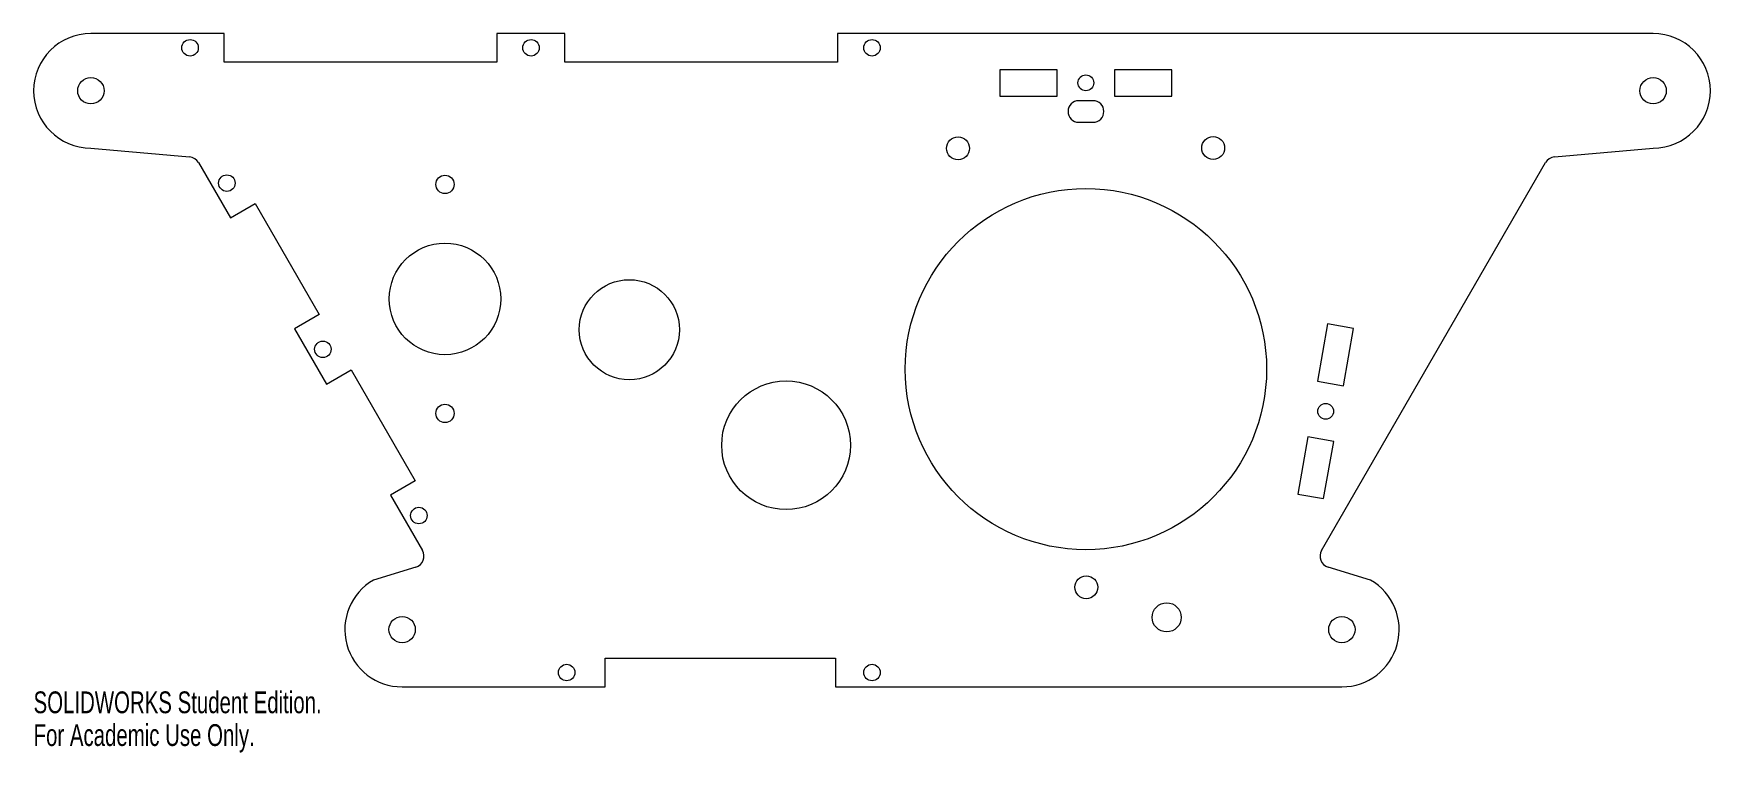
# Model space of a CAD drawing. Header units: inches. Extents: x -7.3 to 7.3, y -3.4 to 2.9.
import ezdxf

# ---------------------------------------------------------------- set-up
doc = ezdxf.new("R2010")
doc.units = ezdxf.units.IN
doc.header["$MEASUREMENT"] = 0
doc.styles.add('SLDTEXTSTYLE0', font='TXT', dxfattribs={"width": 0.7})

msp = doc.modelspace()

# ---------------------------------------------------------------- linework, layer by layer
at = {"color": 7, "linetype": 'Continuous', "lineweight": 15}
for p, q in [((-5.655, 2.853), (-6.818, 2.853)), ((-5.655, 2.603), (-5.655, 2.853)), ((-2.68, 2.853), (-3.275, 2.853)), ((-3.275, 2.853), (-3.275, 2.603)), ((-2.68, 2.603), (-2.68, 2.853)), ((6.818, 2.853), (-0.3, 2.853)), ((-0.3, 2.853), (-0.3, 2.603)), ((-3.275, 2.603), (-5.655, 2.603)), ((-0.3, 2.603), (-2.68, 2.603)), ((1.117, 2.537), (1.117, 2.307)), ((1.617, 2.537), (1.117, 2.537)), ((1.617, 2.307), (1.617, 2.537)), ((2.117, 2.537), (2.117, 2.307)), ((2.617, 2.537), (2.117, 2.537)), ((2.617, 2.307), (2.617, 2.537)), ((1.117, 2.307), (1.617, 2.307)), ((1.93, 2.266), (1.805, 2.266)), ((2.117, 2.307), (2.617, 2.307)), ((1.805, 2.079), (1.93, 2.079)), ((-6.818, 1.853), (-5.956, 1.775)), ((5.956, 1.775), (6.818, 1.853)), ((-5.879, 1.725), (-5.599, 1.242)), ((3.923, -1.661), (5.879, 1.725)), ((-5.599, 1.242), (-5.383, 1.367)), ((-5.383, 1.367), (-4.824, 0.399)), ((-4.824, 0.399), (-5.041, 0.274)), ((3.977, 0.316), (3.889, -0.184)), ((4.204, 0.276), (3.977, 0.316)), ((-5.041, 0.274), (-4.761, -0.21)), ((4.116, -0.224), (4.204, 0.276)), ((-4.761, -0.21), (-4.545, -0.085)), ((-4.545, -0.085), (-3.986, -1.053)), ((3.889, -0.184), (4.116, -0.224)), ((3.804, -0.669), (3.716, -1.169)), ((4.03, -0.709), (3.804, -0.669)), ((3.942, -1.209), (4.03, -0.709)), ((-3.986, -1.053), (-4.203, -1.178)), ((3.716, -1.169), (3.942, -1.209)), ((-4.203, -1.178), (-3.923, -1.661)), ((-3.981, -1.807), (-4.351, -1.92)), ((4.351, -1.92), (3.981, -1.807)), ((-2.33, -2.853), (-2.33, -2.603)), ((-2.33, -2.603), (-0.32, -2.603)), ((-0.32, -2.603), (-0.32, -2.853)), ((-4.101, -2.853), (-2.33, -2.853)), ((-0.32, -2.853), (4.101, -2.853))]:
    msp.add_line(p, q, dxfattribs=at)
for centre, radius in [((-5.952, 2.728), 0.072), ((-2.976, 2.728), 0.072), ((0, 2.728), 0.072), ((1.867, 2.422), 0.069), ((-6.818, 2.353), 0.115), ((6.818, 2.353), 0.115), ((0.751, 1.85), 0.1), ((2.978, 1.853), 0.1), ((-5.631, 1.546), 0.072), ((-3.727, 1.535), 0.08), ((1.867, -0.078), 1.577), ((-3.727, 0.535), 0.487), ((-2.118, 0.266), 0.437), ((-4.793, 0.095), 0.072), ((-0.75, -0.743), 0.562), ((-3.727, -0.465), 0.08), ((3.96, -0.447), 0.069), ((-3.955, -1.357), 0.072), ((1.87, -1.983), 0.1), ((2.572, -2.246), 0.127), ((-4.101, -2.353), 0.115), ((4.101, -2.353), 0.115), ((-2.665, -2.728), 0.072), ((0, -2.728), 0.072)]:
    msp.add_circle(centre, radius, dxfattribs=at)
for centre, radius, start, end in [((-6.818, 2.353), 0.5, 90, 270), ((6.818, 2.353), 0.5, 270, 90), ((1.805, 2.172), 0.0938, 90, 270), ((1.93, 2.172), 0.0938, 270, 90), ((-5.965, 1.675), 0.1, 30, 84.8385), ((5.965, 1.675), 0.1, 95.1615, 150), ((-4.01, -1.711), 0.1, 286.9357, 30), ((4.01, -1.711), 0.1, 150, 253.0643), ((-4.101, -2.353), 0.5, 120, 270), ((4.101, -2.353), 0.5, 270, 60)]:
    msp.add_arc(centre, radius, start, end, dxfattribs=at)

# ---------------------------------------------------------------- texts
at = {"color": 7, "linetype": 'Continuous', "char_height": 0.1903, "attachment_point": 1, "style": 'SLDTEXTSTYLE0'}
for s, insert in [('SOLIDWORKS Student Edition.', (-7.318, -2.893)), ('For Academic Use Only.', (-7.318, -3.179))]:
    msp.add_mtext(s, dxfattribs=dict(at, insert=insert))

doc.saveas('drawing.dxf')
